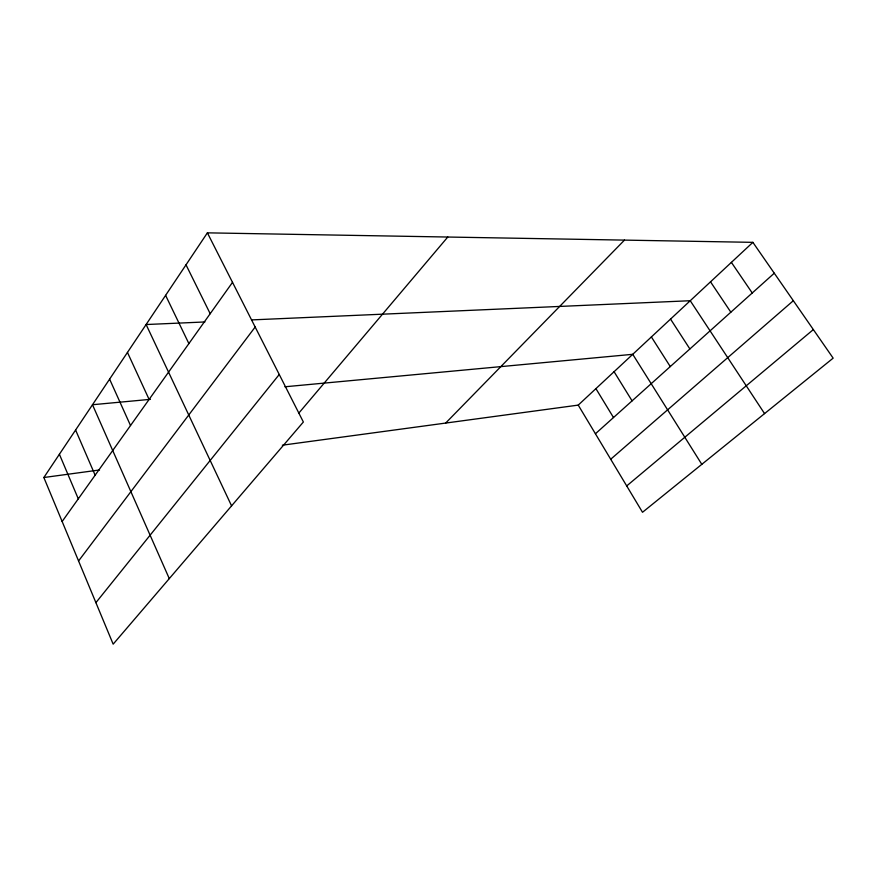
<?xml version="1.0" encoding="UTF-8"?>
<svg xmlns="http://www.w3.org/2000/svg" width="877" height="877" viewBox="0 0 877 877"><rect width="100%" height="100%" fill="white"/><g stroke="black" fill="none" stroke-linecap="round" stroke-linejoin="round"><path stroke-width="1.32" d="M207.389 232.844L303.365 422.012L113.166 644.156L43.85 477.516L207.389 232.844L752.883 242.348L833.15 358.145L642.512 512.278L578.239 405.108L282.328 445.198M62.146 521.508L232.515 282.361M78.557 560.973L255.174 327.022M95.9 602.652L279.259 374.479M298.739 413.199L447.785 237.031M445.669 423.065L624.468 240.112M578.239 405.108L752.883 242.348M595.428 433.764L774.27 273.207M610.699 459.241L793.334 300.701M626.704 485.935L813.352 329.577M43.85 477.516L99.518 469.973M150.449 399.331L92.491 404.735L169.283 578.612M284.915 386.779L632.745 354.308L701.808 464.339M204.922 321.958L146.108 324.534L231.572 505.854M251.918 319.897L690.243 300.723L764.558 413.604M731.385 262.376L752.236 292.984M710.513 281.824L730.848 312.19M670.532 319.085L689.881 348.958M651.381 336.943L670.269 366.575M614.075 371.716L632.076 400.855M595.911 388.632L613.494 417.54M186.012 264.832L210.184 313.703M165.6 295.352L188.884 343.598M127.461 352.433L149.112 399.43M109.603 379.138L130.52 425.531M75.597 430.015L95.144 475.202M59.395 454.264L78.294 498.838"/></g></svg>
